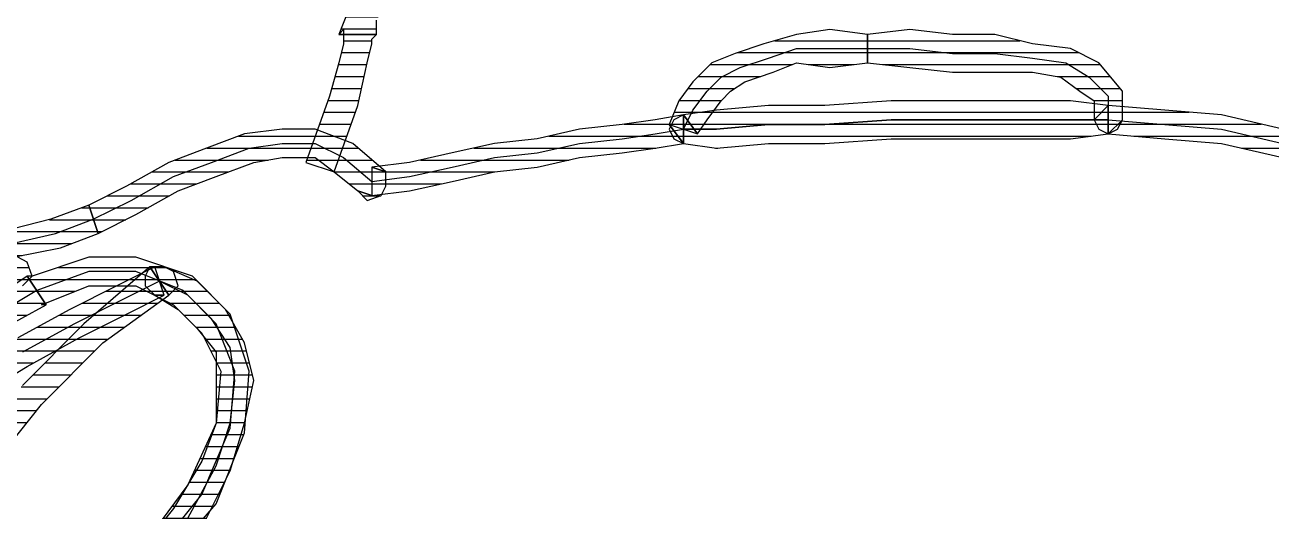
# Model space of a CAD drawing. Header units: millimetres. Extents: x 33350 to 35310, y -217097 to -211540.
# Drawn here: x 34449.58 to 34462.64, y -213970.21 to -213965.12 of the extents above; entities that cross this region are included whole.
import ezdxf

# ---------------------------------------------------------------- set-up
doc = ezdxf.new("R2010")
doc.units = ezdxf.units.MM
doc.header["$LTSCALE"] = 60
doc.header["$MEASUREMENT"] = 0
pattern_1 = [(360, (-5108.51305, -673.59423), (1e-16, 0.125), [25])]

# ---------------------------------------------------------------- blocks, each defined once
blk = doc.blocks.new('by')
at = {"ltscale": 30}
h = blk.add_hatch(dxfattribs=at)
h.set_pattern_fill('DC_LINES', color=256, scale=0.1, style=0)
h.set_pattern_definition(pattern_1)
h.paths.add_polyline_path([(6416.339, 2220.932), (6415.993, 2219.839), (6415.548, 2218.846), (6415.102, 2217.902), (6414.558, 2217.107), (6413.915, 2216.412), (6413.271, 2215.766), (6412.579, 2215.17), (6411.886, 2214.723), (6411.144, 2214.325), (6410.452, 2214.027), (6409.71, 2213.729), (6408.968, 2213.53), (6408.274, 2213.381), (6407.632, 2213.232), (6407.038, 2213.183), (6406.444, 2213.133), (6406.444, 2213.431), (6407.038, 2213.481), (6407.632, 2213.53), (6408.274, 2213.679), (6408.968, 2213.829), (6409.61, 2214.027), (6410.352, 2214.325), (6411.045, 2214.623), (6411.688, 2215.021), (6412.381, 2215.468), (6413.074, 2215.964), (6413.717, 2216.61), (6414.261, 2217.306), (6414.805, 2218.1), (6415.251, 2218.945), (6415.696, 2219.938), (6416.042, 2221.031), (6416.141, 2221.131), (6416.24, 2221.131), (6416.339, 2221.081)], flags=0)
h = blk.add_hatch(dxfattribs=at)
h.set_pattern_fill('DC_LINES', color=256, scale=0.1, style=0)
h.set_pattern_definition(pattern_1)
edge = h.paths.add_edge_path(flags=0)
edge.add_line((6392.739, 2220.584), (6392.887, 2220.038))
edge.add_line((6392.887, 2220.038), (6393.184, 2219.293))
edge.add_line((6393.184, 2219.293), (6393.581, 2218.597))
edge.add_line((6393.581, 2218.597), (6394.075, 2217.802))
edge.add_line((6394.075, 2217.802), (6394.669, 2217.008))
edge.add_line((6394.669, 2217.008), (6395.262, 2216.263))
edge.add_line((6395.262, 2216.263), (6395.906, 2215.617))
edge.add_line((6395.906, 2215.617), (6396.598, 2215.12))
edge.add_line((6396.598, 2215.12), (6396.4, 2214.822))
edge.add_line((6396.4, 2214.822), (6395.708, 2215.418))
edge.add_line((6395.708, 2215.418), (6395.064, 2216.064))
edge.add_line((6395.064, 2216.064), (6394.372, 2216.809))
edge.add_line((6394.372, 2216.809), (6393.778, 2217.604))
edge.add_line((6393.778, 2217.604), (6393.284, 2218.399))
edge.add_line((6393.284, 2218.399), (6392.887, 2219.193))
edge.add_line((6392.887, 2219.193), (6392.591, 2219.938))
edge.add_line((6392.591, 2219.938), (6392.442, 2220.584))
h = blk.add_hatch(dxfattribs=at)
h.set_pattern_fill('DC_LINES', color=256, scale=0.1, style=0)
h.set_pattern_definition(pattern_1)
edge = h.paths.add_edge_path(flags=0)
edge.add_line((6395.312, 2215.219), (6395.262, 2215.219))
edge.add_line((6395.262, 2215.219), (6395.758, 2215.021))
edge.add_line((6395.758, 2215.021), (6396.252, 2215.021))
edge.add_line((6396.252, 2215.021), (6396.648, 2215.219))
edge.add_line((6396.648, 2215.219), (6396.945, 2215.517))
edge.add_line((6396.945, 2215.517), (6397.142, 2215.915))
edge.add_line((6397.142, 2215.915), (6397.093, 2216.461))
edge.add_line((6397.093, 2216.461), (6396.797, 2217.107))
edge.add_line((6396.797, 2217.107), (6396.203, 2217.902))
edge.add_line((6396.203, 2217.902), (6396.4, 2218.1))
edge.add_line((6396.4, 2218.1), (6397.093, 2217.306))
edge.add_line((6397.093, 2217.306), (6397.39, 2216.561))
edge.add_line((6397.39, 2216.561), (6397.439, 2215.915))
edge.add_line((6397.439, 2215.915), (6397.242, 2215.319))
edge.add_line((6397.242, 2215.319), (6396.845, 2214.921))
edge.add_line((6396.845, 2214.921), (6396.252, 2214.723))
edge.add_line((6396.252, 2214.723), (6395.758, 2214.723))
edge.add_line((6395.758, 2214.723), (6395.164, 2214.921))
edge.add_line((6395.164, 2214.921), (6395.114, 2214.921))
h = blk.add_hatch(dxfattribs=at)
h.set_pattern_fill('DC_LINES', color=256, scale=0.1, style=0)
h.set_pattern_definition(pattern_1)
edge = h.paths.add_edge_path(flags=0)
edge.add_line((6396.549, 2215.12), (6396.45, 2215.12))
edge.add_line((6396.45, 2215.12), (6396.697, 2215.269))
edge.add_line((6396.697, 2215.269), (6396.895, 2215.468))
edge.add_line((6396.895, 2215.468), (6397.093, 2215.716))
edge.add_line((6397.093, 2215.716), (6397.093, 2216.014))
edge.add_line((6397.093, 2216.014), (6397.093, 2216.461))
edge.add_line((6397.093, 2216.461), (6396.945, 2216.859))
edge.add_line((6396.945, 2216.859), (6396.648, 2217.355))
edge.add_line((6396.648, 2217.355), (6396.203, 2217.902))
edge.add_line((6396.203, 2217.902), (6396.4, 2218.1))
edge.add_line((6396.4, 2218.1), (6396.945, 2217.554))
edge.add_line((6396.945, 2217.554), (6397.242, 2216.958))
edge.add_line((6397.242, 2216.958), (6397.39, 2216.461))
edge.add_line((6397.39, 2216.461), (6397.489, 2216.014))
edge.add_line((6397.489, 2216.014), (6397.39, 2215.617))
edge.add_line((6397.39, 2215.617), (6397.192, 2215.269))
edge.add_line((6397.192, 2215.269), (6396.895, 2214.971))
edge.add_line((6396.895, 2214.971), (6396.549, 2214.822))
edge.add_line((6396.549, 2214.822), (6396.45, 2214.822))
edge.add_line((6396.45, 2214.822), (6396.549, 2214.822))
edge.add_line((6396.549, 2214.822), (6396.4, 2214.822))
edge.add_line((6396.4, 2214.822), (6396.351, 2214.921))
edge.add_line((6396.351, 2214.921), (6396.351, 2215.021))
edge.add_line((6396.351, 2215.021), (6396.45, 2215.12))
h = blk.add_hatch(dxfattribs=at)
h.set_pattern_fill('DC_LINES', color=256, scale=0.1, style=0)
h.set_pattern_definition(pattern_1)
edge = h.paths.add_edge_path(flags=0)
edge.add_line((6393.086, 2217.604), (6393.284, 2217.256))
edge.add_line((6393.284, 2217.256), (6393.63, 2216.859))
edge.add_line((6393.63, 2216.859), (6394.075, 2216.561))
edge.add_line((6394.075, 2216.561), (6394.62, 2216.163))
edge.add_line((6394.62, 2216.163), (6395.114, 2215.865))
edge.add_line((6395.114, 2215.865), (6395.658, 2215.567))
edge.add_line((6395.658, 2215.567), (6396.153, 2215.319))
edge.add_line((6396.153, 2215.319), (6396.549, 2215.12))
edge.add_line((6396.549, 2215.12), (6396.45, 2214.822))
edge.add_line((6396.45, 2214.822), (6396.054, 2215.021))
edge.add_line((6396.054, 2215.021), (6395.559, 2215.269))
edge.add_line((6395.559, 2215.269), (6395.015, 2215.567))
edge.add_line((6395.015, 2215.567), (6394.422, 2215.865))
edge.add_line((6394.422, 2215.865), (6393.878, 2216.263))
edge.add_line((6393.878, 2216.263), (6393.432, 2216.66))
edge.add_line((6393.432, 2216.66), (6392.987, 2217.057))
edge.add_line((6392.987, 2217.057), (6392.789, 2217.504))
h = blk.add_hatch(dxfattribs=at)
h.set_pattern_fill('DC_LINES', color=256, scale=0.1, style=0)
h.set_pattern_definition(pattern_1)
edge = h.paths.add_edge_path(flags=0)
edge.add_line((6392.542, 2214.574), (6392.245, 2214.673))
edge.add_line((6392.245, 2214.673), (6392.343, 2215.269))
edge.add_line((6392.343, 2215.269), (6392.64, 2215.666))
edge.add_line((6392.64, 2215.666), (6392.937, 2215.915))
edge.add_line((6392.937, 2215.915), (6393.383, 2216.014))
edge.add_line((6393.383, 2216.014), (6393.778, 2215.915))
edge.add_line((6393.778, 2215.915), (6394.273, 2215.766))
edge.add_line((6394.273, 2215.766), (6394.767, 2215.517))
edge.add_line((6394.767, 2215.517), (6395.312, 2215.219))
edge.add_line((6395.312, 2215.219), (6395.114, 2214.921))
edge.add_line((6395.114, 2214.921), (6394.669, 2215.219))
edge.add_line((6394.669, 2215.219), (6394.175, 2215.468))
edge.add_line((6394.175, 2215.468), (6393.778, 2215.617))
edge.add_line((6393.778, 2215.617), (6393.383, 2215.617))
edge.add_line((6393.383, 2215.617), (6393.036, 2215.617))
edge.add_line((6393.036, 2215.617), (6392.839, 2215.468))
edge.add_line((6392.839, 2215.468), (6392.64, 2215.17))
edge.add_line((6392.64, 2215.17), (6392.542, 2214.673))
edge.add_line((6392.542, 2214.673), (6392.245, 2214.772))
edge.add_line((6392.245, 2214.772), (6392.542, 2214.673))
edge.add_line((6392.542, 2214.673), (6392.492, 2214.574))
edge.add_line((6392.492, 2214.574), (6392.393, 2214.524))
edge.add_line((6392.393, 2214.524), (6392.294, 2214.574))
edge.add_line((6392.294, 2214.574), (6392.245, 2214.673))
h = blk.add_hatch(dxfattribs=at)
h.set_pattern_fill('DC_LINES', color=256, scale=0.1, style=0)
h.set_pattern_definition(pattern_1)
edge = h.paths.add_edge_path(flags=0)
edge.add_line((6394.966, 2215.021), (6394.867, 2214.723))
edge.add_line((6394.867, 2214.723), (6394.372, 2215.07))
edge.add_line((6394.372, 2215.07), (6393.878, 2215.269))
edge.add_line((6393.878, 2215.269), (6393.531, 2215.269))
edge.add_line((6393.531, 2215.269), (6393.234, 2215.269))
edge.add_line((6393.234, 2215.269), (6393.036, 2215.17))
edge.add_line((6393.036, 2215.17), (6392.839, 2215.021))
edge.add_line((6392.839, 2215.021), (6392.69, 2214.822))
edge.add_line((6392.69, 2214.822), (6392.542, 2214.574))
edge.add_line((6392.542, 2214.574), (6392.245, 2214.772))
edge.add_line((6392.245, 2214.772), (6392.393, 2215.021))
edge.add_line((6392.393, 2215.021), (6392.64, 2215.219))
edge.add_line((6392.64, 2215.219), (6392.839, 2215.468))
edge.add_line((6392.839, 2215.468), (6393.234, 2215.567))
edge.add_line((6393.234, 2215.567), (6393.531, 2215.666))
edge.add_line((6393.531, 2215.666), (6393.976, 2215.567))
edge.add_line((6393.976, 2215.567), (6394.471, 2215.368))
edge.add_line((6394.471, 2215.368), (6395.064, 2215.021))
edge.add_line((6395.064, 2215.021), (6394.966, 2214.723))
edge.add_line((6394.966, 2214.723), (6395.064, 2215.021))
edge.add_line((6395.064, 2215.021), (6395.164, 2214.921))
edge.add_line((6395.164, 2214.921), (6395.114, 2214.772))
edge.add_line((6395.114, 2214.772), (6395.015, 2214.723))
edge.add_line((6395.015, 2214.723), (6394.867, 2214.723))
h = blk.add_hatch(dxfattribs=at)
h.set_pattern_fill('DC_LINES', color=256, scale=0.1, style=0)
h.set_pattern_definition(pattern_1)
edge = h.paths.add_edge_path(flags=0)
edge.add_line((6395.758, 2214.176), (6395.362, 2214.325))
edge.add_line((6395.362, 2214.325), (6394.966, 2214.425))
edge.add_line((6394.966, 2214.425), (6394.52, 2214.425))
edge.add_line((6394.52, 2214.425), (6394.175, 2214.325))
edge.add_line((6394.175, 2214.325), (6393.878, 2214.176))
edge.add_line((6393.878, 2214.176), (6393.581, 2213.978))
edge.add_line((6393.581, 2213.978), (6393.383, 2213.729))
edge.add_line((6393.383, 2213.729), (6393.184, 2213.481))
edge.add_line((6393.184, 2213.481), (6392.887, 2213.58))
edge.add_line((6392.887, 2213.58), (6393.086, 2213.928))
edge.add_line((6393.086, 2213.928), (6393.383, 2214.176))
edge.add_line((6393.383, 2214.176), (6393.679, 2214.474))
edge.add_line((6393.679, 2214.474), (6394.075, 2214.623))
edge.add_line((6394.075, 2214.623), (6394.52, 2214.723))
edge.add_line((6394.52, 2214.723), (6394.966, 2214.723))
edge.add_line((6394.966, 2214.723), (6395.461, 2214.623))
edge.add_line((6395.461, 2214.623), (6395.856, 2214.474))
h = blk.add_hatch(dxfattribs=at)
h.set_pattern_fill('DC_LINES', color=256, scale=0.1, style=0)
h.set_pattern_definition(pattern_1)
edge = h.paths.add_edge_path(flags=0)
edge.add_line((6398.726, 2213.779), (6398.874, 2213.829))
edge.add_line((6398.874, 2213.829), (6398.528, 2213.53))
edge.add_line((6398.528, 2213.53), (6398.133, 2213.381))
edge.add_line((6398.133, 2213.381), (6397.786, 2213.381))
edge.add_line((6397.786, 2213.381), (6397.39, 2213.431))
edge.add_line((6397.39, 2213.431), (6396.994, 2213.58))
edge.add_line((6396.994, 2213.58), (6396.598, 2213.729))
edge.add_line((6396.598, 2213.729), (6396.153, 2213.978))
edge.add_line((6396.153, 2213.978), (6395.758, 2214.176))
edge.add_line((6395.758, 2214.176), (6395.856, 2214.474))
edge.add_line((6395.856, 2214.474), (6396.252, 2214.276))
edge.add_line((6396.252, 2214.276), (6396.697, 2214.027))
edge.add_line((6396.697, 2214.027), (6397.093, 2213.878))
edge.add_line((6397.093, 2213.878), (6397.489, 2213.729))
edge.add_line((6397.489, 2213.729), (6397.786, 2213.679))
edge.add_line((6397.786, 2213.679), (6398.133, 2213.679))
edge.add_line((6398.133, 2213.679), (6398.33, 2213.829))
edge.add_line((6398.33, 2213.829), (6398.578, 2214.027))
edge.add_line((6398.578, 2214.027), (6398.726, 2214.077))
edge.add_line((6398.726, 2214.077), (6398.578, 2214.027))
edge.add_line((6398.578, 2214.027), (6398.676, 2214.127))
edge.add_line((6398.676, 2214.127), (6398.825, 2214.077))
edge.add_line((6398.825, 2214.077), (6398.874, 2213.978))
edge.add_line((6398.874, 2213.978), (6398.874, 2213.829))
h = blk.add_hatch(dxfattribs=at)
h.set_pattern_fill('DC_LINES', color=256, scale=0.1, style=0)
h.set_pattern_definition(pattern_1)
edge = h.paths.add_edge_path(flags=0)
edge.add_line((6401.991, 2213.232), (6401.694, 2213.282))
edge.add_line((6401.694, 2213.282), (6401.348, 2213.332))
edge.add_line((6401.348, 2213.332), (6400.903, 2213.381))
edge.add_line((6400.903, 2213.381), (6400.458, 2213.481))
edge.add_line((6400.458, 2213.481), (6400.012, 2213.53))
edge.add_line((6400.012, 2213.53), (6399.567, 2213.63))
edge.add_line((6399.567, 2213.63), (6399.122, 2213.729))
edge.add_line((6399.122, 2213.729), (6398.726, 2213.779))
edge.add_line((6398.726, 2213.779), (6398.726, 2214.077))
edge.add_line((6398.726, 2214.077), (6399.122, 2214.027))
edge.add_line((6399.122, 2214.027), (6399.567, 2213.928))
edge.add_line((6399.567, 2213.928), (6400.012, 2213.829))
edge.add_line((6400.012, 2213.829), (6400.458, 2213.779))
edge.add_line((6400.458, 2213.779), (6400.903, 2213.679))
edge.add_line((6400.903, 2213.679), (6401.348, 2213.63))
edge.add_line((6401.348, 2213.63), (6401.694, 2213.58))
edge.add_line((6401.694, 2213.58), (6401.991, 2213.53))
h = blk.add_hatch(dxfattribs=at)
h.set_pattern_fill('DC_LINES', color=256, scale=0.1, style=0)
h.set_pattern_definition(pattern_1)
edge = h.paths.add_edge_path(flags=0)
edge.add_line((6398.38, 2212.388), (6398.428, 2212.338))
edge.add_line((6398.428, 2212.338), (6398.428, 2212.487))
edge.add_line((6398.428, 2212.487), (6398.38, 2212.686))
edge.add_line((6398.38, 2212.686), (6398.281, 2213.034))
edge.add_line((6398.281, 2213.034), (6398.033, 2213.729))
edge.add_line((6398.033, 2213.729), (6398.33, 2213.829))
edge.add_line((6398.33, 2213.829), (6398.578, 2213.133))
edge.add_line((6398.578, 2213.133), (6398.676, 2212.686))
edge.add_line((6398.676, 2212.686), (6398.726, 2212.487))
edge.add_line((6398.726, 2212.487), (6398.726, 2212.438))
edge.add_line((6398.726, 2212.438), (6398.775, 2212.388))
h = blk.add_hatch(dxfattribs=at)
h.set_pattern_fill('DC_LINES', color=256, scale=0.1, style=0)
h.set_pattern_definition(pattern_1)
edge = h.paths.add_edge_path(flags=0)
edge.add_line((6401.843, 2213.332), (6401.991, 2213.53))
edge.add_line((6401.991, 2213.53), (6402.338, 2213.58))
edge.add_line((6402.338, 2213.58), (6402.882, 2213.53))
edge.add_line((6402.882, 2213.53), (6403.475, 2213.53))
edge.add_line((6403.475, 2213.53), (6404.168, 2213.481))
edge.add_line((6404.168, 2213.481), (6404.861, 2213.481))
edge.add_line((6404.861, 2213.481), (6405.455, 2213.481))
edge.add_line((6405.455, 2213.481), (6406.049, 2213.481))
edge.add_line((6406.049, 2213.481), (6406.444, 2213.431))
edge.add_line((6406.444, 2213.431), (6406.444, 2213.133))
edge.add_line((6406.444, 2213.133), (6406.049, 2213.083))
edge.add_line((6406.049, 2213.083), (6405.455, 2213.083))
edge.add_line((6405.455, 2213.083), (6404.861, 2213.083))
edge.add_line((6404.861, 2213.083), (6404.168, 2213.083))
edge.add_line((6404.168, 2213.083), (6403.475, 2213.133))
edge.add_line((6403.475, 2213.133), (6402.882, 2213.133))
edge.add_line((6402.882, 2213.133), (6402.338, 2213.183))
edge.add_line((6402.338, 2213.183), (6401.991, 2213.232))
edge.add_line((6401.991, 2213.232), (6402.139, 2213.431))
edge.add_line((6402.139, 2213.431), (6401.991, 2213.232))
edge.add_line((6401.991, 2213.232), (6401.892, 2213.282))
edge.add_line((6401.892, 2213.282), (6401.843, 2213.381))
edge.add_line((6401.843, 2213.381), (6401.892, 2213.481))
edge.add_line((6401.892, 2213.481), (6401.991, 2213.53))
h = blk.add_hatch(dxfattribs=at)
h.set_pattern_fill('DC_LINES', color=256, scale=0.1, style=0)
h.set_pattern_definition(pattern_1)
edge = h.paths.add_edge_path(flags=0)
edge.add_line((6406.444, 2213.133), (6406.049, 2213.083))
edge.add_line((6406.049, 2213.083), (6405.455, 2213.083))
edge.add_line((6405.455, 2213.083), (6404.861, 2213.083))
edge.add_line((6404.861, 2213.083), (6404.168, 2213.083))
edge.add_line((6404.168, 2213.083), (6403.475, 2213.133))
edge.add_line((6403.475, 2213.133), (6402.882, 2213.133))
edge.add_line((6402.882, 2213.133), (6402.338, 2213.183))
edge.add_line((6402.338, 2213.183), (6401.991, 2213.232))
edge.add_line((6401.991, 2213.232), (6401.991, 2213.53))
edge.add_line((6401.991, 2213.53), (6402.338, 2213.58))
edge.add_line((6402.338, 2213.58), (6402.882, 2213.53))
edge.add_line((6402.882, 2213.53), (6403.475, 2213.53))
edge.add_line((6403.475, 2213.53), (6404.168, 2213.481))
edge.add_line((6404.168, 2213.481), (6404.861, 2213.481))
edge.add_line((6404.861, 2213.481), (6405.455, 2213.481))
edge.add_line((6405.455, 2213.481), (6406.049, 2213.481))
edge.add_line((6406.049, 2213.481), (6406.444, 2213.431))
h = blk.add_hatch(dxfattribs=at)
h.set_pattern_fill('DC_LINES', color=256, scale=0.1, style=0)
h.set_pattern_definition(pattern_1)
edge = h.paths.add_edge_path(flags=0)
edge.add_line((6403.921, 2212.388), (6403.525, 2212.338))
edge.add_line((6403.525, 2212.338), (6403.178, 2212.388))
edge.add_line((6403.178, 2212.388), (6402.833, 2212.487))
edge.add_line((6402.833, 2212.487), (6402.535, 2212.587))
edge.add_line((6402.535, 2212.587), (6402.288, 2212.686))
edge.add_line((6402.288, 2212.686), (6402.091, 2212.885))
edge.add_line((6402.091, 2212.885), (6401.942, 2213.083))
edge.add_line((6401.942, 2213.083), (6401.843, 2213.332))
edge.add_line((6401.843, 2213.332), (6402.139, 2213.431))
edge.add_line((6402.139, 2213.431), (6402.239, 2213.282))
edge.add_line((6402.239, 2213.282), (6402.387, 2213.083))
edge.add_line((6402.387, 2213.083), (6402.486, 2212.984))
edge.add_line((6402.486, 2212.984), (6402.634, 2212.885))
edge.add_line((6402.634, 2212.885), (6402.931, 2212.785))
edge.add_line((6402.931, 2212.785), (6403.178, 2212.686))
edge.add_line((6403.178, 2212.686), (6403.525, 2212.736))
edge.add_line((6403.525, 2212.736), (6403.921, 2212.686))
h = blk.add_hatch(dxfattribs=at)
h.set_pattern_fill('DC_LINES', color=256, scale=0.1, style=0)
h.set_pattern_definition(pattern_1)
edge = h.paths.add_edge_path(flags=0)
edge.add_line((6406.444, 2213.431), (6406.593, 2213.282))
edge.add_line((6406.593, 2213.282), (6406.593, 2212.984))
edge.add_line((6406.593, 2212.984), (6406.345, 2212.686))
edge.add_line((6406.345, 2212.686), (6406.049, 2212.537))
edge.add_line((6406.049, 2212.537), (6405.652, 2212.487))
edge.add_line((6405.652, 2212.487), (6405.257, 2212.388))
edge.add_line((6405.257, 2212.388), (6404.811, 2212.388))
edge.add_line((6404.811, 2212.388), (6404.366, 2212.338))
edge.add_line((6404.366, 2212.338), (6403.921, 2212.388))
edge.add_line((6403.921, 2212.388), (6403.921, 2212.686))
edge.add_line((6403.921, 2212.686), (6404.366, 2212.736))
edge.add_line((6404.366, 2212.736), (6404.811, 2212.785))
edge.add_line((6404.811, 2212.785), (6405.257, 2212.785))
edge.add_line((6405.257, 2212.785), (6405.652, 2212.785))
edge.add_line((6405.652, 2212.785), (6405.949, 2212.835))
edge.add_line((6405.949, 2212.835), (6406.147, 2212.984))
edge.add_line((6406.147, 2212.984), (6406.296, 2213.083))
edge.add_line((6406.296, 2213.083), (6406.296, 2213.282))
edge.add_line((6406.296, 2213.282), (6406.444, 2213.133))
edge.add_line((6406.444, 2213.133), (6406.296, 2213.282))
edge.add_line((6406.296, 2213.282), (6406.345, 2213.381))
edge.add_line((6406.345, 2213.381), (6406.444, 2213.431))
edge.add_line((6406.444, 2213.431), (6406.543, 2213.381))
edge.add_line((6406.543, 2213.381), (6406.593, 2213.282))
h = blk.add_hatch(dxfattribs=at)
h.set_pattern_fill('DC_LINES', color=256, scale=0.1, style=0)
h.set_pattern_definition(pattern_1)
edge = h.paths.add_edge_path(flags=0)
edge.add_line((6399.023, 2211.196), (6398.775, 2211.494))
edge.add_line((6398.775, 2211.494), (6398.627, 2211.842))
edge.add_line((6398.627, 2211.842), (6398.478, 2212.14))
edge.add_line((6398.478, 2212.14), (6398.38, 2212.388))
edge.add_line((6398.38, 2212.388), (6398.775, 2212.388))
edge.add_line((6398.775, 2212.388), (6398.775, 2212.239))
edge.add_line((6398.775, 2212.239), (6398.924, 2211.941))
edge.add_line((6398.924, 2211.941), (6399.072, 2211.693))
edge.add_line((6399.072, 2211.693), (6399.22, 2211.494))
for p, q in [((6396.301, 2218.001, -4.505), (6396.945, 2217.206, -4.505)), ((6396.4, 2218.1, -4.505), (6397.093, 2217.306, -4.505)), ((6396.648, 2217.355, -4.505), (6396.203, 2217.902, -4.505)), ((6396.797, 2217.107, -4.505), (6396.203, 2217.902, -4.505)), ((6396.945, 2217.554, -4.505), (6397.242, 2216.958, -4.505)), ((6396.945, 2216.859, -4.505), (6396.648, 2217.355, -4.505)), ((6396.797, 2217.455, -4.505), (6397.093, 2216.908, -4.505)), ((6396.945, 2217.206, -4.505), (6397.242, 2216.511, -4.505)), ((6397.093, 2217.306, -4.505), (6397.39, 2216.561, -4.505)), ((6397.093, 2216.461, -4.505), (6396.797, 2217.107, -4.505)), ((6394.669, 2217.008, -4.505), (6395.262, 2216.263, -4.505)), ((6397.242, 2216.958, -4.505), (6397.39, 2216.461, -4.505)), ((6397.093, 2216.461, -4.505), (6396.945, 2216.859, -4.505)), ((6397.093, 2216.908, -4.505), (6397.242, 2216.461, -4.505)), ((6397.39, 2216.561, -4.505), (6397.439, 2215.915, -4.505)), ((6397.093, 2216.014, -4.505), (6397.093, 2216.461, -4.505)), ((6397.142, 2215.915, -4.505), (6397.093, 2216.461, -4.505)), ((6397.242, 2216.511, -4.505), (6397.291, 2215.915, -4.505)), ((6397.242, 2216.461, -4.505), (6397.291, 2216.014, -4.505)), ((6397.39, 2216.461, -4.505), (6397.489, 2216.014, -4.505)), ((6394.62, 2216.163, -4.505), (6395.114, 2215.865, -4.505)), ((6395.262, 2216.263, -4.505), (6395.906, 2215.617, -4.505)), ((6395.708, 2215.418, -4.505), (6395.064, 2216.064, -4.505)), ((6396.945, 2215.517, -4.505), (6397.142, 2215.915, -4.505)), ((6397.093, 2215.716, -4.505), (6397.093, 2216.014, -4.505)), ((6397.291, 2215.915, -4.505), (6397.093, 2215.418, -4.505)), ((6397.291, 2216.014, -4.505), (6397.242, 2215.666, -4.505)), ((6397.439, 2215.915, -4.505), (6397.242, 2215.319, -4.505)), ((6397.489, 2216.014, -4.505), (6397.39, 2215.617, -4.505)), ((6395.114, 2215.865, -4.505), (6395.658, 2215.567, -4.505)), ((6395.609, 2215.418, -4.505), (6395.064, 2215.716, -4.505)), ((6396.895, 2215.468, -4.505), (6397.093, 2215.716, -4.505)), ((6397.242, 2215.666, -4.505), (6397.044, 2215.368, -4.505)), ((6394.767, 2215.517, -4.505), (6395.312, 2215.219, -4.505)), ((6395.559, 2215.269, -4.505), (6395.015, 2215.567, -4.505)), ((6395.658, 2215.567, -4.505), (6396.153, 2215.319, -4.505)), ((6395.906, 2215.617, -4.505), (6396.598, 2215.12, -4.505)), ((6396.648, 2215.219, -4.505), (6396.945, 2215.517, -4.505)), ((6397.39, 2215.617, -4.505), (6397.192, 2215.269, -4.505)), ((6395.213, 2215.07, -4.505), (6394.718, 2215.368, -4.505)), ((6396.103, 2215.17, -4.505), (6395.609, 2215.418, -4.505)), ((6396.4, 2214.822, -4.505), (6395.708, 2215.418, -4.505)), ((6396.697, 2215.269, -4.505), (6396.895, 2215.468, -4.505)), ((6397.093, 2215.418, -4.505), (6396.747, 2215.07, -4.505)), ((6397.044, 2215.368, -4.505), (6396.797, 2215.12, -4.505)), ((6396.054, 2215.021, -4.505), (6395.559, 2215.269, -4.505)), ((6396.153, 2215.319, -4.505), (6396.549, 2215.12, -4.505)), ((6396.45, 2215.12, -4.505), (6396.697, 2215.269, -4.505)), ((6397.242, 2215.319, -4.505), (6396.845, 2214.921, -4.505)), ((6397.192, 2215.269, -4.505), (6396.895, 2214.971, -4.505)), ((6395.114, 2214.921, -4.505), (6394.669, 2215.219, -4.505)), ((6395.114, 2214.921, -4.505), (6395.312, 2215.219, -4.505)), ((6395.312, 2215.219, -4.505), (6395.114, 2214.921, -4.505)), ((6395.312, 2215.219, -4.505), (6395.262, 2215.219, -4.505)), ((6395.262, 2215.219, -4.505), (6395.758, 2215.021, -4.505)), ((6395.312, 2215.219, -4.505), (6395.312, 2215.219, -4.505)), ((6396.5, 2214.971, -4.505), (6396.103, 2215.17, -4.505)), ((6396.252, 2215.021, -4.505), (6396.648, 2215.219, -4.505)), ((6396.351, 2215.021, -4.505), (6396.45, 2215.12, -4.505)), ((6396.4, 2214.822, -4.505), (6396.598, 2215.12, -4.505)), ((6396.598, 2215.12, -4.505), (6396.4, 2214.822, -4.505)), ((6396.549, 2215.12, -4.505), (6396.45, 2215.12, -4.505)), ((6396.45, 2215.12, -4.505), (6396.549, 2215.12, -4.505)), ((6396.549, 2215.12, -4.505), (6396.45, 2214.822, -4.505)), ((6396.797, 2215.12, -4.505), (6396.5, 2214.971, -4.505)), ((6396.549, 2215.12, -4.505), (6396.549, 2215.12, -4.505)), ((6396.598, 2215.12, -4.505), (6396.697, 2215.021, -4.505)), ((6396.598, 2215.12, -4.505), (6396.598, 2215.12, -4.505)), ((6395.064, 2215.021, -4.505), (6395.164, 2214.921, -4.505)), ((6395.758, 2214.872, -4.505), (6395.213, 2215.07, -4.505)), ((6395.758, 2215.021, -4.505), (6396.252, 2215.021, -4.505)), ((6396.45, 2214.822, -4.505), (6396.054, 2215.021, -4.505)), ((6396.747, 2215.07, -4.505), (6396.252, 2214.872, -4.505)), ((6396.351, 2214.921, -4.505), (6396.351, 2215.021, -4.505)), ((6396.697, 2215.021, -4.505), (6396.648, 2214.872, -4.505)), ((6395.164, 2214.921, -4.505), (6395.114, 2214.921, -4.505)), ((6395.164, 2214.921, -4.505), (6395.114, 2214.772, -4.505)), ((6395.758, 2214.723, -4.505), (6395.164, 2214.921, -4.505)), ((6396.252, 2214.872, -4.505), (6395.758, 2214.872, -4.505)), ((6396.845, 2214.921, -4.505), (6396.252, 2214.723, -4.505)), ((6396.4, 2214.822, -4.505), (6396.351, 2214.921, -4.505)), ((6396.895, 2214.971, -4.505), (6396.549, 2214.822, -4.505)), ((6396.648, 2214.872, -4.505), (6396.549, 2214.822, -4.505)), ((6394.966, 2214.723, -4.505), (6395.461, 2214.623, -4.505)), ((6395.114, 2214.772, -4.505), (6395.015, 2214.723, -4.505)), ((6396.252, 2214.723, -4.505), (6395.758, 2214.723, -4.505)), ((6396.549, 2214.822, -4.505), (6396.4, 2214.822, -4.505)), ((6396.549, 2214.822, -4.505), (6396.4, 2214.822, -4.505)), ((6396.549, 2214.822, -4.505), (6396.45, 2214.822, -4.505)), ((6396.45, 2214.822, -4.505), (6396.549, 2214.822, -4.505)), ((6395.461, 2214.623, -4.505), (6395.856, 2214.474, -4.505)), ((6394.966, 2214.574, -4.505), (6395.411, 2214.474, -4.505)), ((6395.411, 2214.474, -4.505), (6395.806, 2214.325, -4.505)), ((6395.758, 2214.176, -4.505), (6395.856, 2214.474, -4.505)), ((6395.856, 2214.474, -4.505), (6395.758, 2214.176, -4.505)), ((6395.856, 2214.474, -4.505), (6396.252, 2214.276, -4.505)), ((6395.856, 2214.474, -4.505), (6395.856, 2214.474, -4.505)), ((6395.362, 2214.325, -4.505), (6394.966, 2214.425, -4.505)), ((6395.758, 2214.176, -4.505), (6395.362, 2214.325, -4.505)), ((6395.806, 2214.325, -4.505), (6396.203, 2214.127, -4.505)), ((6396.252, 2214.276, -4.505), (6396.697, 2214.027, -4.505)), ((6396.153, 2213.978, -4.505), (6395.758, 2214.176, -4.505)), ((6395.758, 2214.176, -4.505), (6395.758, 2214.176, -4.505)), ((6395.758, 2214.176, -4.505), (6395.758, 2214.176, -4.505)), ((6396.203, 2214.127, -4.505), (6396.648, 2213.878, -4.505)), ((6398.578, 2214.027, -4.505), (6398.676, 2214.127, -4.505)), ((6398.578, 2214.027, -4.505), (6398.726, 2214.077, -4.505)), ((6398.726, 2214.077, -4.505), (6398.578, 2214.027, -4.505)), ((6398.676, 2214.127, -4.505), (6398.825, 2214.077, -4.505)), ((6398.726, 2213.779, -4.505), (6398.726, 2214.077, -4.505)), ((6398.726, 2214.077, -4.505), (6399.122, 2214.027, -4.505)), ((6398.825, 2214.077, -4.505), (6398.874, 2213.978, -4.505)), ((6396.598, 2213.729, -4.505), (6396.153, 2213.978, -4.505)), ((6396.697, 2214.027, -4.505), (6397.093, 2213.878, -4.505)), ((6398.33, 2213.829, -4.505), (6398.578, 2214.027, -4.505)), ((6398.874, 2213.978, -4.505), (6398.874, 2213.829, -4.505)), ((6399.122, 2214.027, -4.505), (6399.567, 2213.928, -4.505)), ((6396.648, 2213.878, -4.505), (6397.044, 2213.729, -4.505)), ((6397.093, 2213.878, -4.505), (6397.489, 2213.729, -4.505)), ((6398.033, 2213.729, -4.505), (6398.33, 2213.829, -4.505)), ((6398.133, 2213.679, -4.505), (6398.33, 2213.829, -4.505)), ((6398.33, 2213.829, -4.505), (6398.578, 2213.133, -4.505)), ((6398.428, 2213.679, -4.505), (6398.726, 2213.928, -4.505)), ((6398.874, 2213.829, -4.505), (6398.528, 2213.53, -4.505)), ((6398.726, 2213.928, -4.505), (6399.122, 2213.878, -4.505)), ((6398.726, 2213.779, -4.505), (6398.874, 2213.829, -4.505)), ((6398.874, 2213.829, -4.505), (6398.726, 2213.779, -4.505)), ((6399.122, 2213.878, -4.505), (6399.567, 2213.779, -4.505)), ((6399.567, 2213.928, -4.505), (6400.012, 2213.829, -4.505)), ((6400.012, 2213.829, -4.505), (6400.458, 2213.779, -4.505)), ((6396.994, 2213.58, -4.505), (6396.598, 2213.729, -4.505)), ((6397.044, 2213.729, -4.505), (6397.439, 2213.58, -4.505)), ((6397.489, 2213.729, -4.505), (6397.786, 2213.679, -4.505)), ((6397.786, 2213.679, -4.505), (6398.133, 2213.679, -4.505)), ((6398.281, 2213.034, -4.505), (6398.033, 2213.729, -4.505)), ((6398.133, 2213.53, -4.505), (6398.428, 2213.679, -4.505)), ((6399.122, 2213.729, -4.505), (6398.726, 2213.779, -4.505)), ((6398.726, 2213.779, -4.505), (6398.726, 2213.779, -4.505)), ((6399.567, 2213.63, -4.505), (6399.122, 2213.729, -4.505)), ((6399.567, 2213.779, -4.505), (6400.012, 2213.679, -4.505)), ((6400.012, 2213.679, -4.505), (6400.458, 2213.63, -4.505)), ((6400.458, 2213.779, -4.505), (6400.903, 2213.679, -4.505)), ((6400.903, 2213.679, -4.505), (6401.348, 2213.63, -4.505)), ((6407.632, 2213.53, -4.505), (6408.274, 2213.679, -4.505)), ((6397.39, 2213.431, -4.505), (6396.994, 2213.58, -4.505)), ((6397.439, 2213.58, -4.505), (6397.786, 2213.53, -4.505)), ((6400.012, 2213.53, -4.505), (6399.567, 2213.63, -4.505)), ((6400.458, 2213.63, -4.505), (6400.903, 2213.53, -4.505)), ((6401.348, 2213.63, -4.505), (6401.694, 2213.58, -4.505)), ((6401.694, 2213.58, -4.505), (6401.991, 2213.53, -4.505)), ((6401.991, 2213.53, -4.505), (6402.338, 2213.58, -4.505)), ((6401.991, 2213.53, -4.505), (6402.338, 2213.58, -4.505)), ((6402.338, 2213.58, -4.505), (6402.882, 2213.53, -4.505)), ((6402.338, 2213.58, -4.505), (6402.882, 2213.53, -4.505)), ((6397.786, 2213.381, -4.505), (6397.39, 2213.431, -4.505)), ((6397.786, 2213.53, -4.505), (6398.133, 2213.53, -4.505)), ((6398.528, 2213.53, -4.505), (6398.133, 2213.381, -4.505)), ((6400.458, 2213.481, -4.505), (6400.012, 2213.53, -4.505)), ((6400.903, 2213.381, -4.505), (6400.458, 2213.481, -4.505)), ((6400.903, 2213.53, -4.505), (6401.348, 2213.481, -4.505)), ((6401.348, 2213.481, -4.505), (6401.694, 2213.431, -4.505)), ((6401.694, 2213.431, -4.505), (6401.991, 2213.381, -4.505)), ((6401.843, 2213.332, -4.505), (6401.991, 2213.53, -4.505)), ((6401.991, 2213.53, -4.505), (6401.843, 2213.332, -4.505)), ((6401.843, 2213.381, -4.505), (6401.892, 2213.481, -4.505)), ((6401.843, 2213.332, -4.505), (6402.139, 2213.431, -4.505)), ((6401.892, 2213.481, -4.505), (6401.991, 2213.53, -4.505)), ((6401.991, 2213.53, -4.505), (6401.991, 2213.53, -4.505)), ((6401.991, 2213.53, -4.505), (6401.991, 2213.232, -4.505)), ((6401.991, 2213.232, -4.505), (6401.991, 2213.53, -4.505)), ((6401.991, 2213.232, -4.505), (6402.139, 2213.431, -4.505)), ((6402.139, 2213.431, -4.505), (6401.991, 2213.232, -4.505)), ((6402.139, 2213.431, -4.505), (6402.239, 2213.282, -4.505)), ((6402.882, 2213.53, -4.505), (6403.475, 2213.53, -4.505)), ((6402.882, 2213.53, -4.505), (6403.475, 2213.53, -4.505)), ((6403.475, 2213.53, -4.505), (6404.168, 2213.481, -4.505)), ((6403.475, 2213.53, -4.505), (6404.168, 2213.481, -4.505)), ((6404.168, 2213.481, -4.505), (6404.861, 2213.481, -4.505)), ((6404.168, 2213.481, -4.505), (6404.861, 2213.481, -4.505)), ((6404.861, 2213.481, -4.505), (6405.455, 2213.481, -4.505)), ((6404.861, 2213.481, -4.505), (6405.455, 2213.481, -4.505)), ((6405.455, 2213.481, -4.505), (6406.049, 2213.481, -4.505)), ((6405.455, 2213.481, -4.505), (6406.049, 2213.481, -4.505)), ((6406.049, 2213.481, -4.505), (6406.444, 2213.431, -4.505)), ((6406.049, 2213.481, -4.505), (6406.444, 2213.431, -4.505)), ((6406.345, 2213.381, -4.505), (6406.444, 2213.431, -4.505)), ((6406.444, 2213.431, -4.505), (6407.038, 2213.481, -4.505)), ((6406.444, 2213.431, -4.505), (6406.593, 2213.282, -4.505)), ((6406.444, 2213.431, -4.505), (6406.543, 2213.381, -4.505)), ((6406.593, 2213.282, -4.505), (6406.444, 2213.431, -4.505)), ((6406.444, 2213.431, -4.505), (6406.444, 2213.431, -4.505)), ((6406.444, 2213.133, -4.505), (6406.444, 2213.431, -4.505)), ((6406.444, 2213.431, -4.505), (6406.444, 2213.431, -4.505)), ((6406.444, 2213.431, -4.505), (6406.444, 2213.133, -4.505)), ((6406.444, 2213.431, -4.505), (6406.444, 2213.133, -4.505)), ((6407.038, 2213.481, -4.505), (6407.632, 2213.53, -4.505)), ((6407.632, 2213.381, -4.505), (6408.274, 2213.53, -4.505)), ((6398.133, 2213.381, -4.505), (6397.786, 2213.381, -4.505)), ((6401.348, 2213.332, -4.505), (6400.903, 2213.381, -4.505)), ((6401.694, 2213.282, -4.505), (6401.348, 2213.332, -4.505)), ((6401.991, 2213.232, -4.505), (6401.694, 2213.282, -4.505)), ((6401.892, 2213.282, -4.505), (6401.843, 2213.381, -4.505)), ((6401.942, 2213.083, -4.505), (6401.843, 2213.332, -4.505)), ((6401.843, 2213.332, -4.505), (6401.843, 2213.332, -4.505)), ((6401.991, 2213.232, -4.505), (6401.892, 2213.282, -4.505)), ((6401.991, 2213.381, -4.505), (6402.338, 2213.381, -4.505)), ((6402.338, 2213.381, -4.505), (6401.991, 2213.381, -4.505)), ((6401.991, 2213.381, -4.505), (6402.091, 2213.183, -4.505)), ((6402.239, 2213.282, -4.505), (6402.387, 2213.083, -4.505)), ((6402.338, 2213.381, -4.505), (6402.882, 2213.332, -4.505)), ((6402.882, 2213.332, -4.505), (6402.338, 2213.381, -4.505)), ((6402.882, 2213.332, -4.505), (6403.475, 2213.332, -4.505)), ((6403.475, 2213.332, -4.505), (6402.882, 2213.332, -4.505)), ((6403.475, 2213.332, -4.505), (6404.168, 2213.282, -4.505)), ((6404.168, 2213.282, -4.505), (6403.475, 2213.332, -4.505)), ((6404.168, 2213.282, -4.505), (6404.861, 2213.282, -4.505)), ((6404.861, 2213.282, -4.505), (6404.168, 2213.282, -4.505)), ((6404.861, 2213.282, -4.505), (6405.455, 2213.282, -4.505)), ((6405.455, 2213.282, -4.505), (6404.861, 2213.282, -4.505)), ((6405.455, 2213.282, -4.505), (6406.049, 2213.282, -4.505)), ((6406.049, 2213.282, -4.505), (6405.455, 2213.282, -4.505)), ((6406.049, 2213.282, -4.505), (6406.444, 2213.282, -4.505)), ((6406.444, 2213.282, -4.505), (6406.049, 2213.282, -4.505)), ((6406.296, 2213.282, -4.505), (6406.345, 2213.381, -4.505)), ((6406.296, 2213.083, -4.505), (6406.296, 2213.282, -4.505)), ((6406.296, 2213.282, -4.505), (6406.444, 2213.133, -4.505)), ((6406.444, 2213.133, -4.505), (6406.296, 2213.282, -4.505)), ((6406.444, 2213.282, -4.505), (6407.038, 2213.332, -4.505)), ((6406.444, 2213.034, -4.505), (6406.444, 2213.282, -4.505)), ((6406.444, 2213.282, -4.505), (6406.444, 2213.282, -4.505)), ((6406.444, 2213.282, -4.505), (6406.444, 2213.282, -4.505)), ((6406.543, 2213.381, -4.505), (6406.593, 2213.282, -4.505)), ((6406.593, 2213.282, -4.505), (6406.593, 2212.984, -4.505)), ((6407.038, 2213.332, -4.505), (6407.632, 2213.381, -4.505)), ((6408.274, 2213.381, -4.505), (6407.632, 2213.232, -4.505)), ((6401.991, 2213.232, -4.505), (6401.991, 2213.232, -4.505)), ((6401.991, 2213.232, -4.505), (6401.991, 2213.232, -4.505)), ((6402.338, 2213.183, -4.505), (6401.991, 2213.232, -4.505)), ((6402.338, 2213.183, -4.505), (6401.991, 2213.232, -4.505)), ((6402.091, 2213.183, -4.505), (6402.239, 2212.984, -4.505)), ((6402.882, 2213.133, -4.505), (6402.338, 2213.183, -4.505)), ((6402.882, 2213.133, -4.505), (6402.338, 2213.183, -4.505)), ((6407.038, 2213.183, -4.505), (6406.444, 2213.133, -4.505)), ((6407.632, 2213.232, -4.505), (6407.038, 2213.183, -4.505)), ((6398.38, 2212.686, -4.505), (6398.281, 2213.034, -4.505)), ((6398.578, 2213.133, -4.505), (6398.676, 2212.686, -4.505)), ((6402.091, 2212.885, -4.505), (6401.942, 2213.083, -4.505)), ((6402.387, 2213.083, -4.505), (6402.486, 2212.984, -4.505)), ((6403.475, 2213.133, -4.505), (6402.882, 2213.133, -4.505)), ((6403.475, 2213.133, -4.505), (6402.882, 2213.133, -4.505)), ((6404.168, 2213.083, -4.505), (6403.475, 2213.133, -4.505)), ((6404.168, 2213.083, -4.505), (6403.475, 2213.133, -4.505)), ((6404.861, 2213.083, -4.505), (6404.168, 2213.083, -4.505)), ((6404.861, 2213.083, -4.505), (6404.168, 2213.083, -4.505)), ((6405.455, 2213.083, -4.505), (6404.861, 2213.083, -4.505)), ((6405.455, 2213.083, -4.505), (6404.861, 2213.083, -4.505)), ((6406.049, 2213.083, -4.505), (6405.455, 2213.083, -4.505)), ((6406.049, 2213.083, -4.505), (6405.455, 2213.083, -4.505)), ((6406.444, 2213.133, -4.505), (6406.049, 2213.083, -4.505)), ((6406.444, 2213.133, -4.505), (6406.049, 2213.083, -4.505)), ((6406.147, 2212.984, -4.505), (6406.296, 2213.083, -4.505)), ((6406.246, 2212.835, -4.505), (6406.444, 2213.034, -4.505)), ((6406.444, 2213.133, -4.505), (6406.444, 2213.133, -4.505)), ((6406.444, 2213.133, -4.505), (6406.444, 2213.133, -4.505)), ((6402.288, 2212.686, -4.505), (6402.091, 2212.885, -4.505)), ((6402.239, 2212.984, -4.505), (6402.387, 2212.835, -4.505)), ((6402.486, 2212.984, -4.505), (6402.634, 2212.885, -4.505)), ((6402.634, 2212.885, -4.505), (6402.931, 2212.785, -4.505)), ((6405.949, 2212.835, -4.505), (6406.147, 2212.984, -4.505)), ((6406.593, 2212.984, -4.505), (6406.345, 2212.686, -4.505)), ((6402.387, 2212.835, -4.505), (6402.585, 2212.736, -4.505)), ((6402.931, 2212.785, -4.505), (6403.178, 2212.686, -4.505)), ((6404.366, 2212.736, -4.505), (6404.811, 2212.785, -4.505)), ((6404.811, 2212.785, -4.505), (6405.257, 2212.785, -4.505)), ((6405.257, 2212.785, -4.505), (6405.652, 2212.785, -4.505)), ((6405.652, 2212.785, -4.505), (6405.949, 2212.835, -4.505)), ((6405.999, 2212.686, -4.505), (6406.246, 2212.835, -4.505)), ((6398.428, 2212.487, -4.505), (6398.38, 2212.686, -4.505)), ((6398.676, 2212.686, -4.505), (6398.726, 2212.487, -4.505)), ((6402.535, 2212.587, -4.505), (6402.288, 2212.686, -4.505)), ((6402.585, 2212.736, -4.505), (6402.882, 2212.636, -4.505)), ((6402.882, 2212.636, -4.505), (6403.178, 2212.537, -4.505)), ((6403.178, 2212.686, -4.505), (6403.525, 2212.736, -4.505)), ((6403.525, 2212.736, -4.505), (6403.921, 2212.686, -4.505)), ((6403.921, 2212.686, -4.505), (6404.366, 2212.736, -4.505)), ((6403.921, 2212.388, -4.505), (6403.921, 2212.686, -4.505)), ((6403.921, 2212.686, -4.505), (6403.921, 2212.686, -4.505)), ((6403.921, 2212.686, -4.505), (6403.921, 2212.388, -4.505)), ((6405.257, 2212.587, -4.505), (6405.652, 2212.636, -4.505)), ((6405.652, 2212.636, -4.505), (6405.999, 2212.686, -4.505)), ((6406.345, 2212.686, -4.505), (6406.049, 2212.537, -4.505)), ((6402.833, 2212.487, -4.505), (6402.535, 2212.587, -4.505)), ((6403.178, 2212.537, -4.505), (6403.525, 2212.537, -4.505)), ((6403.525, 2212.537, -4.505), (6403.921, 2212.537, -4.505)), ((6403.921, 2212.537, -4.505), (6404.366, 2212.537, -4.505)), ((6404.366, 2212.537, -4.505), (6404.811, 2212.587, -4.505)), ((6404.811, 2212.587, -4.505), (6405.257, 2212.587, -4.505)), ((6406.049, 2212.537, -4.505), (6405.652, 2212.487, -4.505)), ((6398.38, 2212.388, -4.505), (6398.428, 2212.338, -4.505)), ((6398.775, 2212.388, -4.505), (6398.38, 2212.388, -4.505)), ((6398.38, 2212.388, -4.505), (6398.38, 2212.388, -4.505)), ((6398.478, 2212.14, -4.505), (6398.38, 2212.388, -4.505)), ((6398.38, 2212.388, -4.505), (6398.775, 2212.388, -4.505)), ((6398.428, 2212.338, -4.505), (6398.428, 2212.487, -4.505)), ((6398.726, 2212.487, -4.505), (6398.726, 2212.438, -4.505)), ((6398.726, 2212.438, -4.505), (6398.775, 2212.388, -4.505)), ((6398.775, 2212.388, -4.505), (6398.775, 2212.239, -4.505)), ((6403.178, 2212.388, -4.505), (6402.833, 2212.487, -4.505)), ((6403.525, 2212.338, -4.505), (6403.178, 2212.388, -4.505)), ((6403.921, 2212.388, -4.505), (6403.525, 2212.338, -4.505)), ((6404.366, 2212.338, -4.505), (6403.921, 2212.388, -4.505)), ((6403.921, 2212.388, -4.505), (6403.921, 2212.388, -4.505)), ((6403.921, 2212.388, -4.505), (6403.921, 2212.388, -4.505)), ((6404.811, 2212.388, -4.505), (6404.366, 2212.338, -4.505)), ((6405.257, 2212.388, -4.505), (6404.811, 2212.388, -4.505)), ((6405.652, 2212.487, -4.505), (6405.257, 2212.388, -4.505))]:
    blk.add_line(p, q, dxfattribs=at)

msp = doc.modelspace()

# ---------------------------------------------------------------- block references
at = {"xscale": -1, "rotation": 180}
msp.add_blockref('by', (28054.493, -211752.827, 4.505), dxfattribs=at)

doc.saveas('drawing.dxf')
